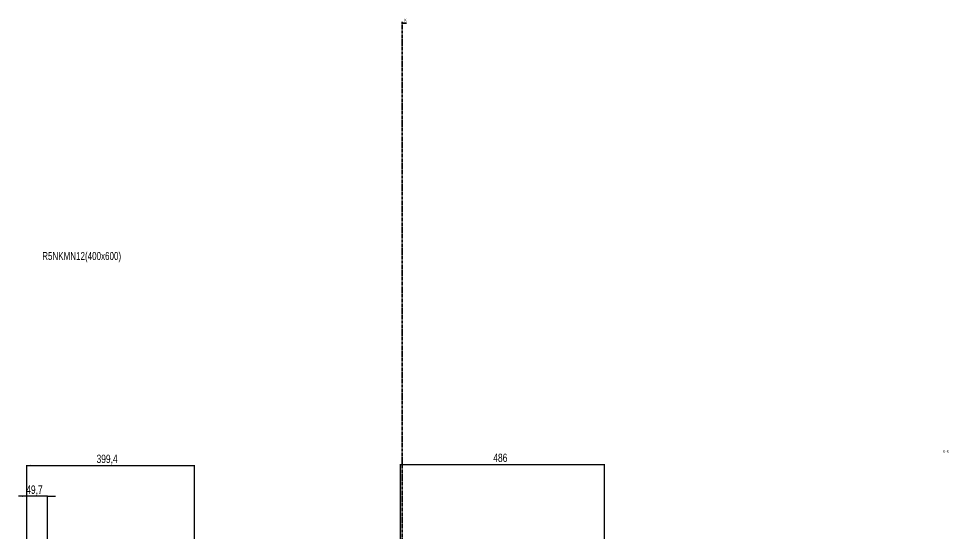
# Model space of a CAD drawing. Header units: millimetres. Extents: x -199 to 2453, y -1847 to 1507.
# Drawn here: x 45 to 2259, y 281 to 1507 of the extents above; entities that cross this region are included whole.
import ezdxf

# ---------------------------------------------------------------- set-up
doc = ezdxf.new("R2010")
doc.units = ezdxf.units.MM
doc.linetypes.add('CENTER', pattern=[10.16, 6.35, -1.27, 1.27, -1.27])
doc.layers.add('FORMAT', color=7, linetype='Continuous')
doc.styles.add('SLDTEXTSTYLE0', font='TXT', dxfattribs={"width": 0.75})
doc.dimstyles.new('SLDDIMSTYLE0', dxfattribs={"dimtxt": 20, "dimasz": 10, "dimexe": 0, "dimexo": 0.0625, "dimgap": 5, "dimtad": 2, "dimdec": 1, "dimrnd": 1e-09, "dimzin": 12, "dimdsep": 46, "dimtxsty": 'SLDTEXTSTYLE0', "dimsah": 1, "dimcen": 0.09, "dimadec": 0, "dimazin": 3, "dimtfac": 1, "dimtofl": 0, "dimtmove": 0, "dimatfit": 3, "dimfxl": 0, "dimfrac": 2, "dimtolj": 1, "dimtzin": 12, "dimarcsym": 0})
doc.dimstyles.new('SLDDIMSTYLE1', dxfattribs={"dimtxt": 20, "dimasz": 10, "dimexe": 0, "dimexo": 0.0625, "dimgap": 5, "dimtad": 2, "dimdec": 1, "dimrnd": 1e-09, "dimzin": 12, "dimdsep": 46, "dimtxsty": 'SLDTEXTSTYLE0', "dimsah": 1, "dimcen": 0.09, "dimadec": 0, "dimazin": 3, "dimtfac": 1, "dimtmove": 0, "dimatfit": 0, "dimfxl": 0, "dimfrac": 2, "dimtolj": 1, "dimtzin": 12, "dimarcsym": 0})

# ---------------------------------------------------------------- blocks, each defined once
blk = doc.blocks.new('_D_1')
at = {"layer": 'FORMAT'}
for p, q in [((64, 247.2), (64, 443.6)), ((463.4, 247.2), (463.4, 443.6)), ((64, 442.6), (463.4, 442.6))]:
    blk.add_line(p, q, dxfattribs=at)
for points in [[(64, 442.6), (74, 441.1), (74, 444.2)], [(463.4, 442.6), (453.4, 444.2), (453.4, 441.1)]]:
    blk.add_solid(points, dxfattribs=at)
at = {"layer": 'FORMAT', "insert": (230.4, 468.4), "char_height": 20, "attachment_point": 1, "style": 'SLDTEXTSTYLE0'}
blk.add_mtext('399,4', dxfattribs=at)
blk = doc.blocks.new('_D_2')
at = {"layer": 'FORMAT'}
for p, q in [((64, 369.2), (44.7, 369.2)), ((64, 247.2), (64, 370.2)), ((113.7, 369.2), (64, 369.2)), ((113.7, 247.2), (113.7, 370.2)), ((113.7, 369.2), (132.9, 369.2))]:
    blk.add_line(p, q, dxfattribs=at)
for points in [[(64, 369.2), (54, 370.7), (54, 367.7)], [(113.7, 369.2), (123.7, 367.7), (123.7, 370.7)]]:
    blk.add_solid(points, dxfattribs=at)
at = {"layer": 'FORMAT', "insert": (63, 395), "char_height": 20, "attachment_point": 1, "style": 'SLDTEXTSTYLE0'}
blk.add_mtext('49,7', dxfattribs=at)
blk = doc.blocks.new('_D_4')
at = {"layer": 'FORMAT'}
for p, q in [((954.3, 247.2), (954.3, 446)), ((954.3, 445), (1440.3, 445)), ((1440.3, 247.2), (1440.3, 446))]:
    blk.add_line(p, q, dxfattribs=at)
for points in [[(954.3, 445), (964.3, 443.5), (964.3, 446.5)], [(1440.3, 445), (1430.3, 446.5), (1430.3, 443.5)]]:
    blk.add_solid(points, dxfattribs=at)
at = {"layer": 'FORMAT', "insert": (1175.1, 470.8), "char_height": 20, "attachment_point": 1, "style": 'SLDTEXTSTYLE0'}
blk.add_mtext('486', dxfattribs=at)

msp = doc.modelspace()

# ---------------------------------------------------------------- linework, layer by layer
at = {"color": 7, "linetype": 'CENTER', "lineweight": 35}
msp.add_line((958.03, 1499.09), (958.03, -1103.67), dxfattribs=at)
at = {"color": 7, "linetype": 'Continuous', "lineweight": 35}
msp.add_line((968.67, 1496.09), (958.03, 1496.09), dxfattribs=at)
msp.add_solid([(958.03, 1496.09), (965.03, 1494.97), (965.03, 1497.21)], dxfattribs=at)

# ---------------------------------------------------------------- texts
at = {"color": 7, "linetype": 'Continuous', "insert": (963.19, 1507.15), "char_height": 7, "attachment_point": 1, "style": 'SLDTEXTSTYLE0'}
msp.add_mtext('K', dxfattribs=at)
at = {"layer": 'FORMAT', "style": 'SLDTEXTSTYLE0'}
for s, insert, char_height, attachment_point in [('R5NKMN12(400x600)', (100.91, 951.11), 19.05, 1), ('K-K', (2253.08, 479.8), 7, 2)]:
    msp.add_mtext(s, dxfattribs=dict(at, insert=insert, char_height=char_height, attachment_point=attachment_point))

# ---------------------------------------------------------------- dimensions: what is measured, and where the dimension line sits
at = {"layer": 'FORMAT'}
for base, p1, p2, picture, middle in [((463.38, 442.62), (63.98, 247.21), (463.38, 247.21), '_D_1', (263.68, 442.62)), ((1440.3, 445), (954.3, 247.21), (1440.3, 247.21), '_D_4', (1197.3, 445))]:
    dim = msp.add_linear_dim(base=base, p1=p1, p2=p2, angle=0, dimstyle='SLDDIMSTYLE0', dxfattribs=at)
    dim.commit()
    dim.dimension.update_dxf_attribs({"geometry": picture, "text_midpoint": middle, "dimtype": 160})
dim = msp.add_linear_dim(base=(63.98, 369.21), p1=(113.68, 247.21), p2=(63.98, 247.21), dimstyle='SLDDIMSTYLE1', dxfattribs=at)
dim.commit()
dim.dimension.update_dxf_attribs({"geometry": '_D_2', "text_midpoint": (88.83, 369.21), "dimtype": 160})

doc.saveas('drawing.dxf')
